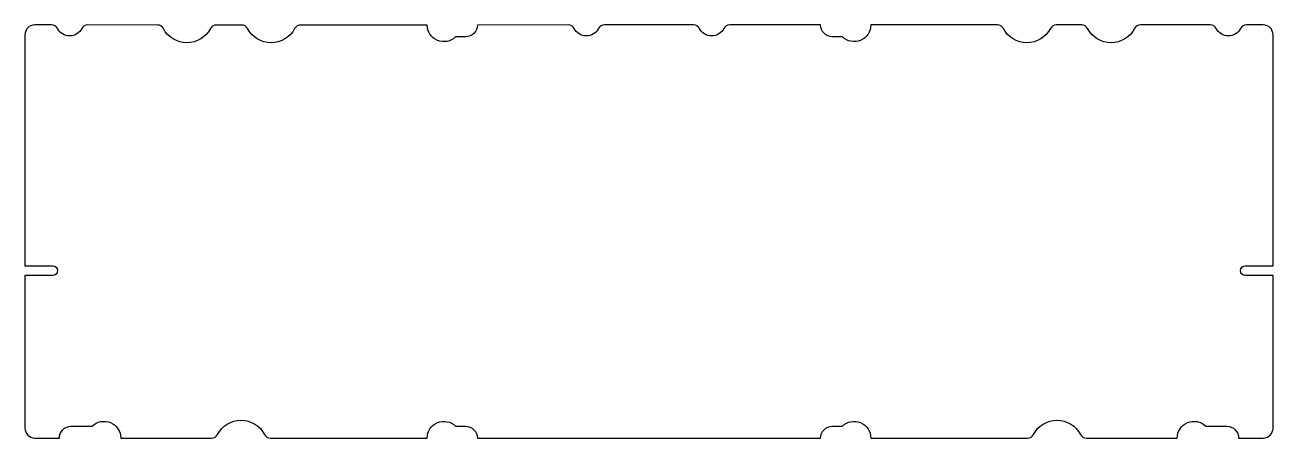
# Model space of a CAD drawing. Header units: millimetres. Extents: x 10 to 295, y -150 to -55.
import ezdxf

# ---------------------------------------------------------------- set-up
doc = ezdxf.new("R2010")
doc.units = ezdxf.units.MM
doc.layers.add('BOARD_OUTLINE', color=7, linetype='Continuous')

msp = doc.modelspace()

# ---------------------------------------------------------------- linework, layer by layer
at = {"layer": 'BOARD_OUTLINE'}
msp.add_lwpolyline([(10.05, -147.24375, 0.414213562), (12.3, -149.49375), (17.90345, -149.49375, -0.414213563), (20.59531, -146.80666), (25.41299, -146.80674, -0.668178638), (31.9, -149.49375), (52.6302, -149.49375, 0.279499765), (53.96023, -148.6873, -0.606340797), (64.70557, -148.6873, 0.279459699), (66.03561, -149.49375), (101.8, -149.49375, -0.668178664), (108.28701, -146.80978), (110.55904, -146.81283, -0.414212472), (113.24621, -149.5), (191.55379, -149.5, -0.414212472), (194.24097, -146.81283), (196.51299, -146.80978, -0.668178664), (203, -149.49375), (238.76439, -149.49375, 0.279459699), (240.09443, -148.6873, -0.606340797), (250.83977, -148.6873, 0.279501358), (252.1698, -149.49375), (272.9, -149.49375, -0.668178638), (279.38701, -146.80674), (284.20469, -146.80666, -0.414213563), (286.89655, -149.49375), (292.5, -149.49375, 0.414213562), (294.75, -147.24375), (294.75, -112.42353), (288.40337, -112.42353, -1), (288.40337, -110.22353), (294.75, -110.22353), (294.75, -57.54375, 0.414213562), (292.5, -55.29375), (288.68249, -55.29375, 0.279440535), (287.35245, -56.1002, -0.606343067), (281.76631, -56.1002, 0.279471324), (280.43628, -55.29375), (264.50541, -55.29375, 0.279446279), (263.17537, -56.1002, -0.606340797), (252.43003, -56.1002, 0.279499765), (251.1, -55.29375), (245.30541, -55.29375, 0.279446279), (243.97537, -56.1002, -0.606340797), (233.23003, -56.1002, 0.279499765), (231.9, -55.29375), (203, -55.29383, -0.668178407), (196.51299, -57.98092), (194.24097, -57.98092, -0.414212472), (191.55379, -55.29375), (170.81061, -55.29062, 0.279488411), (169.48057, -56.1002, -0.606339217), (163.89443, -56.1002, 0.279488137), (162.56439, -55.29375), (142.23561, -55.29375, 0.279488137), (140.90557, -56.1002, -0.606339217), (135.31943, -56.1002, 0.279488137), (133.98939, -55.29375), (113.24621, -55.3, -0.414212472), (110.55904, -57.98717), (108.28701, -57.98717, -0.668178407), (101.8, -55.30008), (72.9, -55.3, 0.279499765), (71.56997, -56.10645, -0.606340797), (60.82463, -56.10645, 0.279447245), (59.49459, -55.3), (53.7, -55.3, 0.279499765), (52.36997, -56.10645, -0.606340797), (41.62463, -56.10645, 0.279447245), (40.29459, -55.3), (24.36372, -55.29688, 0.279487036), (23.03369, -56.1002, -0.606339217), (17.44755, -56.1002, 0.279488137), (16.11751, -55.29375), (12.3, -55.29375, 0.414213562), (10.05, -57.54375), (10.05, -110.22353), (16.39689, -110.22353, -1), (16.39689, -112.42353), (10.05, -112.42353)], format="xyb", close=True, dxfattribs=at)

doc.saveas('drawing.dxf')
